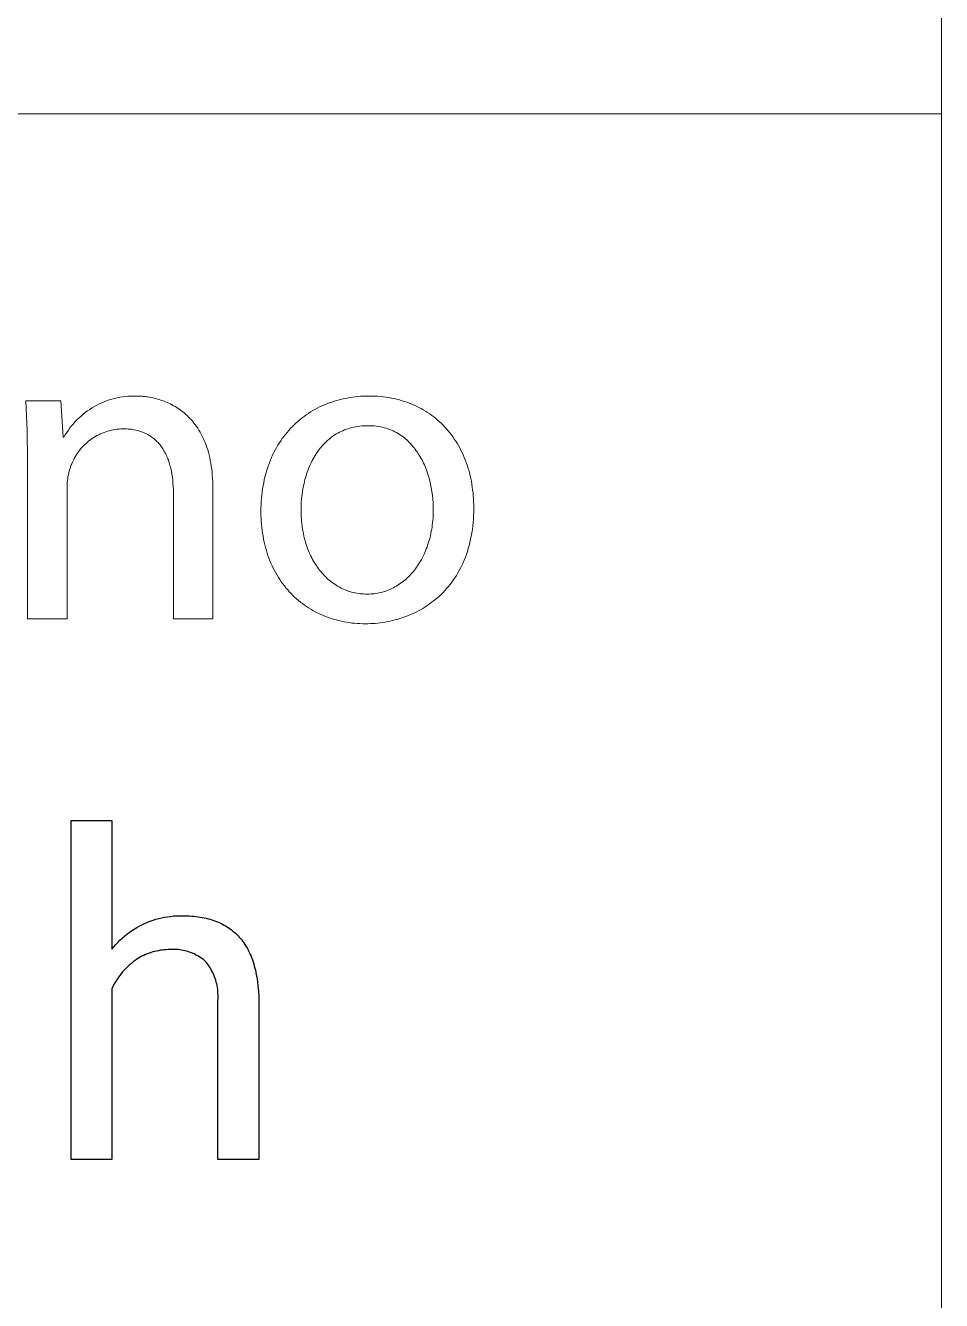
# Model space of a CAD drawing. Header units: millimetres. Extents: x -1246 to 2331, y -493 to 2006.
# Drawn here: x 2254.6 to 2327.5, y -187.4 to -85.9 of the extents above; entities that cross this region are included whole.
import ezdxf

# ---------------------------------------------------------------- set-up
doc = ezdxf.new("R2010")
doc.units = ezdxf.units.MM
doc.header["$MEASUREMENT"] = 0
doc.layers.add('Domyślny', color=7, linetype='Continuous', true_color=0x000000)

msp = doc.modelspace()

# ---------------------------------------------------------------- linework, layer by layer
at = {"layer": 'Domyślny', "color": 18, "lineweight": 15, "true_color": 0x000000}
for p, q in [((2327.49, -492.87), (2327.49, 2006.35)), ((2327.49, -92.97), (979.01, -92.97)), ((2327.49, -92.97), (2327.49, -492.86)), ((2261.45, -115.67), (2261.66, -115.61)), ((2261.66, -115.61), (2261.87, -115.56)), ((2261.87, -115.56), (2262.09, -115.52)), ((2262.09, -115.52), (2262.3, -115.48)), ((2262.3, -115.48), (2262.52, -115.46)), ((2262.52, -115.46), (2262.73, -115.44)), ((2262.73, -115.44), (2262.95, -115.43)), ((2262.95, -115.43), (2263.17, -115.42)), ((2263.17, -115.42), (2263.38, -115.42)), ((2263.38, -115.42), (2263.5, -115.42)), ((2263.5, -115.42), (2263.61, -115.43)), ((2263.61, -115.43), (2263.73, -115.43)), ((2263.73, -115.43), (2263.85, -115.44)), ((2263.85, -115.44), (2263.97, -115.45)), ((2263.97, -115.45), (2264.09, -115.46)), ((2264.09, -115.46), (2264.21, -115.48)), ((2264.21, -115.48), (2264.33, -115.49)), ((2264.33, -115.49), (2264.46, -115.52)), ((2264.46, -115.52), (2264.58, -115.54)), ((2264.58, -115.54), (2264.71, -115.56)), ((2264.71, -115.56), (2264.84, -115.59)), ((2264.84, -115.59), (2264.96, -115.62)), ((2264.96, -115.62), (2265.09, -115.66)), ((2279.76, -115.67), (2279.97, -115.62)), ((2279.97, -115.62), (2280.18, -115.58)), ((2280.18, -115.58), (2280.39, -115.54)), ((2280.39, -115.54), (2280.6, -115.51)), ((2280.6, -115.51), (2280.82, -115.48)), ((2280.82, -115.48), (2281.04, -115.46)), ((2281.04, -115.46), (2281.25, -115.44)), ((2281.25, -115.44), (2281.48, -115.43)), ((2281.48, -115.43), (2281.7, -115.42)), ((2281.7, -115.42), (2281.92, -115.42)), ((2281.92, -115.42), (2282.15, -115.42)), ((2282.15, -115.42), (2282.38, -115.43)), ((2282.38, -115.43), (2282.61, -115.44)), ((2282.61, -115.44), (2282.84, -115.46)), ((2282.84, -115.46), (2283.06, -115.49)), ((2283.06, -115.49), (2283.28, -115.51)), ((2283.28, -115.51), (2283.49, -115.55)), ((2283.49, -115.55), (2283.71, -115.59)), ((2283.71, -115.59), (2283.92, -115.63)), ((2283.92, -115.63), (2284.13, -115.68)), ((2254.72, -118.15), (2254.6, -115.8)), ((2254.6, -115.8), (2257.4, -115.8)), ((2257.4, -115.8), (2257.57, -118.69)), ((2259.33, -116.73), (2259.51, -116.6)), ((2259.51, -116.6), (2259.69, -116.48)), ((2259.69, -116.48), (2259.87, -116.36)), ((2259.87, -116.36), (2260.06, -116.25)), ((2260.06, -116.25), (2260.25, -116.15)), ((2260.25, -116.15), (2260.44, -116.05)), ((2260.44, -116.05), (2260.64, -115.96)), ((2260.64, -115.96), (2260.84, -115.88)), ((2260.84, -115.88), (2261.04, -115.8)), ((2261.04, -115.8), (2261.25, -115.73)), ((2261.25, -115.73), (2261.45, -115.67)), ((2265.09, -115.66), (2265.22, -115.7)), ((2265.22, -115.7), (2265.35, -115.74)), ((2265.35, -115.74), (2265.48, -115.78)), ((2265.48, -115.78), (2265.61, -115.83)), ((2265.61, -115.83), (2265.73, -115.88)), ((2265.73, -115.88), (2265.86, -115.93)), ((2265.86, -115.93), (2265.99, -115.99)), ((2265.99, -115.99), (2266.12, -116.05)), ((2266.12, -116.05), (2266.24, -116.12)), ((2266.24, -116.12), (2266.37, -116.19)), ((2266.37, -116.19), (2266.49, -116.26)), ((2266.49, -116.26), (2266.62, -116.33)), ((2266.62, -116.33), (2266.74, -116.41)), ((2266.74, -116.41), (2266.86, -116.5)), ((2266.86, -116.5), (2266.98, -116.59)), ((2266.98, -116.59), (2267.1, -116.68)), ((2277.27, -116.69), (2277.44, -116.58)), ((2277.44, -116.58), (2277.62, -116.48)), ((2277.62, -116.48), (2277.8, -116.39)), ((2277.8, -116.39), (2277.99, -116.29)), ((2277.99, -116.29), (2278.18, -116.2)), ((2278.18, -116.2), (2278.37, -116.12)), ((2278.37, -116.12), (2278.56, -116.04)), ((2278.56, -116.04), (2278.75, -115.97)), ((2278.75, -115.97), (2278.95, -115.9)), ((2278.95, -115.9), (2279.15, -115.83)), ((2279.15, -115.83), (2279.35, -115.77)), ((2279.35, -115.77), (2279.55, -115.72)), ((2279.55, -115.72), (2279.76, -115.67)), ((2284.13, -115.68), (2284.34, -115.73)), ((2284.34, -115.73), (2284.54, -115.79)), ((2284.54, -115.79), (2284.74, -115.85)), ((2284.74, -115.85), (2284.94, -115.92)), ((2284.94, -115.92), (2285.13, -115.99)), ((2285.13, -115.99), (2285.32, -116.07)), ((2285.32, -116.07), (2285.51, -116.15)), ((2285.51, -116.15), (2285.7, -116.24)), ((2285.7, -116.24), (2285.88, -116.33)), ((2285.88, -116.33), (2286.06, -116.42)), ((2286.06, -116.42), (2286.24, -116.52)), ((2286.24, -116.52), (2286.41, -116.62)), ((2286.41, -116.62), (2286.58, -116.73)), ((2258.25, -117.79), (2258.39, -117.62)), ((2258.39, -117.62), (2258.53, -117.46)), ((2258.53, -117.46), (2258.68, -117.3)), ((2258.68, -117.3), (2258.84, -117.15)), ((2258.84, -117.15), (2259, -117.01)), ((2259, -117.01), (2259.16, -116.87)), ((2259.16, -116.87), (2259.33, -116.73)), ((2267.1, -116.68), (2267.22, -116.77)), ((2267.22, -116.77), (2267.34, -116.88)), ((2267.34, -116.88), (2267.45, -116.98)), ((2267.45, -116.98), (2267.56, -117.09)), ((2267.56, -117.09), (2267.67, -117.2)), ((2267.67, -117.2), (2267.78, -117.32)), ((2267.78, -117.32), (2267.89, -117.45)), ((2267.89, -117.45), (2267.99, -117.57)), ((2267.99, -117.57), (2268.09, -117.71)), ((2275.97, -117.7), (2276.12, -117.56)), ((2276.12, -117.56), (2276.28, -117.42)), ((2276.28, -117.42), (2276.43, -117.29)), ((2276.43, -117.29), (2276.59, -117.16)), ((2276.59, -117.16), (2276.76, -117.04)), ((2276.76, -117.04), (2276.93, -116.92)), ((2276.93, -116.92), (2277.1, -116.8)), ((2277.1, -116.8), (2277.27, -116.69)), ((2286.58, -116.73), (2286.75, -116.84)), ((2286.75, -116.84), (2286.91, -116.96)), ((2286.91, -116.96), (2287.07, -117.08)), ((2287.07, -117.08), (2287.23, -117.2)), ((2287.23, -117.2), (2287.38, -117.33)), ((2287.38, -117.33), (2287.53, -117.47)), ((2287.53, -117.47), (2287.68, -117.6)), ((2287.68, -117.6), (2287.82, -117.74)), ((2254.75, -120.5), (2254.72, -118.15)), ((2257.57, -118.69), (2257.64, -118.69)), ((2257.64, -118.69), (2257.75, -118.5)), ((2257.75, -118.5), (2257.87, -118.31)), ((2257.87, -118.31), (2257.99, -118.14)), ((2257.99, -118.14), (2258.12, -117.96)), ((2258.12, -117.96), (2258.25, -117.79)), ((2260.14, -118.65), (2260.01, -118.73)), ((2260.27, -118.57), (2260.14, -118.65)), ((2260.41, -118.5), (2260.27, -118.57)), ((2260.55, -118.43), (2260.41, -118.5)), ((2260.69, -118.37), (2260.55, -118.43)), ((2260.83, -118.32), (2260.69, -118.37)), ((2260.98, -118.26), (2260.83, -118.32)), ((2261.12, -118.22), (2260.98, -118.26)), ((2261.27, -118.18), (2261.12, -118.22)), ((2261.42, -118.14), (2261.27, -118.18)), ((2261.57, -118.11), (2261.42, -118.14)), ((2261.72, -118.08), (2261.57, -118.11)), ((2261.88, -118.06), (2261.72, -118.08)), ((2262.03, -118.05), (2261.88, -118.06)), ((2262.18, -118.04), (2262.03, -118.05)), ((2262.34, -118.03), (2262.18, -118.04)), ((2262.47, -118.03), (2262.34, -118.03)), ((2262.61, -118.04), (2262.47, -118.03)), ((2262.74, -118.05), (2262.61, -118.04)), ((2262.87, -118.06), (2262.74, -118.05)), ((2263, -118.07), (2262.87, -118.06)), ((2263.12, -118.09), (2263, -118.07)), ((2263.24, -118.11), (2263.12, -118.09)), ((2263.36, -118.14), (2263.24, -118.11)), ((2263.48, -118.16), (2263.36, -118.14)), ((2263.59, -118.19), (2263.48, -118.16)), ((2263.7, -118.23), (2263.59, -118.19)), ((2263.81, -118.26), (2263.7, -118.23)), ((2263.92, -118.3), (2263.81, -118.26)), ((2264.02, -118.35), (2263.92, -118.3)), ((2264.12, -118.39), (2264.02, -118.35)), ((2264.22, -118.44), (2264.12, -118.39)), ((2264.31, -118.49), (2264.22, -118.44)), ((2264.41, -118.54), (2264.31, -118.49)), ((2264.5, -118.6), (2264.41, -118.54)), ((2264.59, -118.66), (2264.5, -118.6)), ((2264.67, -118.72), (2264.59, -118.66)), ((2268.09, -117.71), (2268.19, -117.85)), ((2268.19, -117.85), (2268.29, -117.99)), ((2268.29, -117.99), (2268.38, -118.14)), ((2268.38, -118.14), (2268.47, -118.29)), ((2268.47, -118.29), (2268.56, -118.45)), ((2268.56, -118.45), (2268.64, -118.61)), ((2268.64, -118.61), (2268.72, -118.78)), ((2275.02, -118.8), (2275.14, -118.63)), ((2275.14, -118.63), (2275.27, -118.47)), ((2275.27, -118.47), (2275.4, -118.31)), ((2275.4, -118.31), (2275.54, -118.15)), ((2275.54, -118.15), (2275.68, -117.99)), ((2275.68, -117.99), (2275.83, -117.84)), ((2275.83, -117.84), (2275.97, -117.7)), ((2278.97, -118.68), (2278.85, -118.76)), ((2279.08, -118.6), (2278.97, -118.68)), ((2279.2, -118.52), (2279.08, -118.6)), ((2279.32, -118.44), (2279.2, -118.52)), ((2279.45, -118.37), (2279.32, -118.44)), ((2279.58, -118.3), (2279.45, -118.37)), ((2279.71, -118.24), (2279.58, -118.3)), ((2279.84, -118.18), (2279.71, -118.24)), ((2279.98, -118.12), (2279.84, -118.18)), ((2280.12, -118.07), (2279.98, -118.12)), ((2280.26, -118.02), (2280.12, -118.07)), ((2280.4, -117.97), (2280.26, -118.02)), ((2280.55, -117.93), (2280.4, -117.97)), ((2280.7, -117.9), (2280.55, -117.93)), ((2280.86, -117.87), (2280.7, -117.9)), ((2281.02, -117.84), (2280.86, -117.87)), ((2281.18, -117.82), (2281.02, -117.84)), ((2281.34, -117.8), (2281.18, -117.82)), ((2281.51, -117.79), (2281.34, -117.8)), ((2281.68, -117.78), (2281.51, -117.79)), ((2281.85, -117.78), (2281.68, -117.78)), ((2282.02, -117.78), (2281.85, -117.78)), ((2282.19, -117.79), (2282.02, -117.78)), ((2282.36, -117.8), (2282.19, -117.79)), ((2282.52, -117.82), (2282.36, -117.8)), ((2282.68, -117.85), (2282.52, -117.82)), ((2282.84, -117.87), (2282.68, -117.85)), ((2282.99, -117.91), (2282.84, -117.87)), ((2283.14, -117.95), (2282.99, -117.91)), ((2283.29, -117.99), (2283.14, -117.95)), ((2283.43, -118.03), (2283.29, -117.99)), ((2283.58, -118.09), (2283.43, -118.03)), ((2283.71, -118.14), (2283.58, -118.09)), ((2283.85, -118.2), (2283.71, -118.14)), ((2283.98, -118.27), (2283.85, -118.2)), ((2284.11, -118.33), (2283.98, -118.27)), ((2284.23, -118.41), (2284.11, -118.33)), ((2284.36, -118.48), (2284.23, -118.41)), ((2284.48, -118.56), (2284.36, -118.48)), ((2284.59, -118.65), (2284.48, -118.56)), ((2284.71, -118.73), (2284.59, -118.65)), ((2287.82, -117.74), (2287.96, -117.89)), ((2287.96, -117.89), (2288.09, -118.04)), ((2288.09, -118.04), (2288.22, -118.19)), ((2288.22, -118.19), (2288.35, -118.35)), ((2288.35, -118.35), (2288.48, -118.51)), ((2288.48, -118.51), (2288.6, -118.67)), ((2288.6, -118.67), (2288.71, -118.84)), ((2258.97, -119.63), (2258.87, -119.75)), ((2259.07, -119.52), (2258.97, -119.63)), ((2259.18, -119.4), (2259.07, -119.52)), ((2259.29, -119.3), (2259.18, -119.4)), ((2259.4, -119.19), (2259.29, -119.3)), ((2259.51, -119.09), (2259.4, -119.19)), ((2259.63, -118.99), (2259.51, -119.09)), ((2259.75, -118.9), (2259.63, -118.99)), ((2259.88, -118.81), (2259.75, -118.9)), ((2260.01, -118.73), (2259.88, -118.81)), ((2264.75, -118.78), (2264.67, -118.72)), ((2264.84, -118.85), (2264.75, -118.78)), ((2264.91, -118.91), (2264.84, -118.85)), ((2264.99, -118.98), (2264.91, -118.91)), ((2265.06, -119.06), (2264.99, -118.98)), ((2265.14, -119.13), (2265.06, -119.06)), ((2265.2, -119.21), (2265.14, -119.13)), ((2265.27, -119.29), (2265.2, -119.21)), ((2265.34, -119.37), (2265.27, -119.29)), ((2265.4, -119.46), (2265.34, -119.37)), ((2265.46, -119.54), (2265.4, -119.46)), ((2265.52, -119.63), (2265.46, -119.54)), ((2265.57, -119.72), (2265.52, -119.63)), ((2268.72, -118.78), (2268.8, -118.95)), ((2268.8, -118.95), (2268.88, -119.13)), ((2268.88, -119.13), (2268.95, -119.32)), ((2268.95, -119.32), (2269.01, -119.51)), ((2269.01, -119.51), (2269.08, -119.7)), ((2269.08, -119.7), (2269.14, -119.9)), ((2274.45, -119.72), (2274.56, -119.53)), ((2274.56, -119.53), (2274.67, -119.34)), ((2274.67, -119.34), (2274.78, -119.16)), ((2274.78, -119.16), (2274.9, -118.98)), ((2274.9, -118.98), (2275.02, -118.8)), ((2277.96, -119.68), (2277.87, -119.79)), ((2278.04, -119.57), (2277.96, -119.68)), ((2278.14, -119.46), (2278.04, -119.57)), ((2278.23, -119.35), (2278.14, -119.46)), ((2278.33, -119.24), (2278.23, -119.35)), ((2278.43, -119.14), (2278.33, -119.24)), ((2278.53, -119.04), (2278.43, -119.14)), ((2278.63, -118.95), (2278.53, -119.04)), ((2278.74, -118.85), (2278.63, -118.95)), ((2278.85, -118.76), (2278.74, -118.85)), ((2284.82, -118.82), (2284.71, -118.73)), ((2284.92, -118.91), (2284.82, -118.82)), ((2285.03, -119.01), (2284.92, -118.91)), ((2285.13, -119.11), (2285.03, -119.01)), ((2285.23, -119.21), (2285.13, -119.11)), ((2285.33, -119.32), (2285.23, -119.21)), ((2285.42, -119.43), (2285.33, -119.32)), ((2285.51, -119.54), (2285.42, -119.43)), ((2285.6, -119.65), (2285.51, -119.54)), ((2285.68, -119.77), (2285.6, -119.65)), ((2288.71, -118.84), (2288.83, -119.01)), ((2288.83, -119.01), (2288.93, -119.18)), ((2288.93, -119.18), (2289.04, -119.36)), ((2289.04, -119.36), (2289.14, -119.54)), ((2289.14, -119.54), (2289.24, -119.73)), ((2254.75, -133.15), (2254.75, -120.5)), ((2258.32, -120.67), (2258.26, -120.81)), ((2258.39, -120.53), (2258.32, -120.67)), ((2258.46, -120.4), (2258.39, -120.53)), ((2258.53, -120.26), (2258.46, -120.4)), ((2258.61, -120.13), (2258.53, -120.26)), ((2258.69, -120), (2258.61, -120.13)), ((2258.78, -119.88), (2258.69, -120)), ((2258.87, -119.75), (2258.78, -119.88)), ((2265.63, -119.81), (2265.57, -119.72)), ((2265.68, -119.91), (2265.63, -119.81)), ((2265.73, -120), (2265.68, -119.91)), ((2265.78, -120.1), (2265.73, -120)), ((2265.82, -120.2), (2265.78, -120.1)), ((2265.86, -120.3), (2265.82, -120.2)), ((2265.91, -120.41), (2265.86, -120.3)), ((2265.95, -120.51), (2265.91, -120.41)), ((2265.98, -120.62), (2265.95, -120.51)), ((2266.02, -120.72), (2265.98, -120.62)), ((2269.14, -119.9), (2269.19, -120.11)), ((2269.19, -120.11), (2269.24, -120.32)), ((2269.24, -120.32), (2269.29, -120.54)), ((2269.29, -120.54), (2269.33, -120.77)), ((2273.99, -120.73), (2274.07, -120.52)), ((2274.07, -120.52), (2274.16, -120.32)), ((2274.16, -120.32), (2274.25, -120.11)), ((2274.25, -120.11), (2274.35, -119.91)), ((2274.35, -119.91), (2274.45, -119.72)), ((2277.35, -120.67), (2277.28, -120.8)), ((2277.41, -120.54), (2277.35, -120.67)), ((2277.48, -120.41), (2277.41, -120.54)), ((2277.56, -120.28), (2277.48, -120.41)), ((2277.63, -120.16), (2277.56, -120.28)), ((2277.71, -120.03), (2277.63, -120.16)), ((2277.79, -119.91), (2277.71, -120.03)), ((2277.87, -119.79), (2277.79, -119.91)), ((2285.77, -119.89), (2285.68, -119.77)), ((2285.84, -120.01), (2285.77, -119.89)), ((2285.92, -120.13), (2285.84, -120.01)), ((2286, -120.25), (2285.92, -120.13)), ((2286.07, -120.38), (2286, -120.25)), ((2286.14, -120.51), (2286.07, -120.38)), ((2286.2, -120.64), (2286.14, -120.51)), ((2286.26, -120.77), (2286.2, -120.64)), ((2289.24, -119.73), (2289.33, -119.92)), ((2289.33, -119.92), (2289.42, -120.11)), ((2289.42, -120.11), (2289.5, -120.3)), ((2289.5, -120.3), (2289.58, -120.5)), ((2289.58, -120.5), (2289.66, -120.7)), ((2289.66, -120.7), (2289.73, -120.91)), ((2257.99, -121.68), (2257.96, -121.83)), ((2258.03, -121.54), (2257.99, -121.68)), ((2258.06, -121.39), (2258.03, -121.54)), ((2258.11, -121.25), (2258.06, -121.39)), ((2258.15, -121.1), (2258.11, -121.25)), ((2258.2, -120.96), (2258.15, -121.1)), ((2258.26, -120.81), (2258.2, -120.96)), ((2266.05, -120.83), (2266.02, -120.72)), ((2266.08, -120.95), (2266.05, -120.83)), ((2266.11, -121.06), (2266.08, -120.95)), ((2266.14, -121.17), (2266.11, -121.06)), ((2266.19, -121.4), (2266.14, -121.17)), ((2266.23, -121.64), (2266.19, -121.4)), ((2266.27, -121.88), (2266.23, -121.64)), ((2269.33, -120.77), (2269.37, -121)), ((2269.37, -121), (2269.4, -121.24)), ((2269.4, -121.24), (2269.43, -121.48)), ((2269.43, -121.48), (2269.45, -121.73)), ((2269.45, -121.73), (2269.47, -121.99)), ((2273.64, -121.84), (2273.7, -121.61)), ((2273.7, -121.61), (2273.77, -121.39)), ((2273.77, -121.39), (2273.84, -121.17)), ((2273.84, -121.17), (2273.91, -120.95)), ((2273.91, -120.95), (2273.99, -120.73)), ((2276.95, -121.64), (2276.91, -121.78)), ((2277, -121.49), (2276.95, -121.64)), ((2277.05, -121.35), (2277, -121.49)), ((2277.11, -121.21), (2277.05, -121.35)), ((2277.16, -121.07), (2277.11, -121.21)), ((2277.22, -120.94), (2277.16, -121.07)), ((2277.28, -120.8), (2277.22, -120.94)), ((2286.33, -120.9), (2286.26, -120.77)), ((2286.38, -121.04), (2286.33, -120.9)), ((2286.44, -121.17), (2286.38, -121.04)), ((2286.49, -121.31), (2286.44, -121.17)), ((2286.54, -121.45), (2286.49, -121.31)), ((2286.59, -121.59), (2286.54, -121.45)), ((2286.64, -121.73), (2286.59, -121.59)), ((2286.68, -121.87), (2286.64, -121.73)), ((2289.73, -120.91), (2289.8, -121.12)), ((2289.8, -121.12), (2289.86, -121.33)), ((2289.86, -121.33), (2289.92, -121.54)), ((2289.92, -121.54), (2289.97, -121.76)), ((2257.9, -122.42), (2257.89, -122.57)), ((2257.89, -122.57), (2257.89, -122.72)), ((2257.89, -122.72), (2257.89, -133.15)), ((2257.91, -122.28), (2257.9, -122.42)), ((2257.92, -122.13), (2257.91, -122.28)), ((2257.94, -121.98), (2257.92, -122.13)), ((2257.96, -121.83), (2257.94, -121.98)), ((2266.3, -122.13), (2266.27, -121.88)), ((2266.32, -122.38), (2266.3, -122.13)), ((2266.34, -122.63), (2266.32, -122.38)), ((2266.35, -122.89), (2266.34, -122.63)), ((2269.47, -121.99), (2269.48, -122.25)), ((2269.48, -122.25), (2269.49, -122.52)), ((2269.49, -122.52), (2269.49, -122.8)), ((2273.45, -122.8), (2273.49, -122.56)), ((2273.49, -122.56), (2273.54, -122.32)), ((2273.54, -122.32), (2273.59, -122.08)), ((2273.59, -122.08), (2273.64, -121.84)), ((2276.69, -122.67), (2276.63, -122.97)), ((2276.75, -122.37), (2276.69, -122.67)), ((2276.79, -122.22), (2276.75, -122.37)), ((2276.82, -122.07), (2276.79, -122.22)), ((2276.86, -121.92), (2276.82, -122.07)), ((2276.91, -121.78), (2276.86, -121.92)), ((2286.76, -122.16), (2286.68, -121.87)), ((2286.82, -122.44), (2286.76, -122.16)), ((2286.88, -122.73), (2286.82, -122.44)), ((2286.93, -123.02), (2286.88, -122.73)), ((2289.97, -121.76), (2290.02, -121.98)), ((2290.02, -121.98), (2290.07, -122.2)), ((2290.07, -122.2), (2290.11, -122.43)), ((2290.11, -122.43), (2290.14, -122.66)), ((2290.14, -122.66), (2290.17, -122.89)), ((2266.35, -123.15), (2266.35, -122.89)), ((2266.35, -133.15), (2266.35, -123.15)), ((2269.49, -122.8), (2269.49, -133.15)), ((2273.35, -123.82), (2273.36, -123.56)), ((2273.36, -123.56), (2273.39, -123.3)), ((2273.39, -123.3), (2273.42, -123.05)), ((2273.42, -123.05), (2273.45, -122.8)), ((2276.56, -123.58), (2276.53, -123.89)), ((2276.59, -123.28), (2276.56, -123.58)), ((2276.63, -122.97), (2276.59, -123.28)), ((2286.97, -123.31), (2286.93, -123.02)), ((2287, -123.59), (2286.97, -123.31)), ((2287.03, -123.88), (2287, -123.59)), ((2290.17, -122.89), (2290.2, -123.12)), ((2290.2, -123.12), (2290.22, -123.36)), ((2290.22, -123.36), (2290.24, -123.6)), ((2290.24, -123.6), (2290.25, -123.84)), ((2273.32, -124.35), (2273.33, -124.08)), ((2273.32, -124.62), (2273.32, -124.35)), ((2273.32, -124.87), (2273.32, -124.62)), ((2273.33, -124.08), (2273.35, -123.82)), ((2276.52, -124.2), (2276.51, -124.51)), ((2276.51, -124.51), (2276.51, -124.69)), ((2276.51, -124.69), (2276.52, -124.86)), ((2276.53, -123.89), (2276.52, -124.2)), ((2287.04, -124.16), (2287.03, -123.88)), ((2287.04, -124.44), (2287.04, -124.16)), ((2287.04, -124.62), (2287.04, -124.44)), ((2287.04, -124.8), (2287.04, -124.62)), ((2290.25, -123.84), (2290.26, -124.08)), ((2290.26, -124.63), (2290.25, -124.92)), ((2290.26, -124.08), (2290.26, -124.33)), ((2290.26, -124.33), (2290.26, -124.63)), ((2273.33, -125.13), (2273.32, -124.87)), ((2273.34, -125.38), (2273.33, -125.13)), ((2273.36, -125.62), (2273.34, -125.38)), ((2273.39, -125.87), (2273.36, -125.62)), ((2276.52, -124.86), (2276.53, -125.04)), ((2276.53, -125.04), (2276.54, -125.21)), ((2276.54, -125.21), (2276.55, -125.38)), ((2276.55, -125.38), (2276.57, -125.55)), ((2276.57, -125.55), (2276.59, -125.72)), ((2276.59, -125.72), (2276.61, -125.89)), ((2286.94, -125.85), (2286.96, -125.68)), ((2286.96, -125.68), (2286.98, -125.51)), ((2286.98, -125.51), (2287, -125.33)), ((2287, -125.33), (2287.02, -125.16)), ((2287.02, -125.16), (2287.03, -124.98)), ((2287.03, -124.98), (2287.04, -124.8)), ((2290.18, -125.77), (2290.15, -126.04)), ((2290.21, -125.49), (2290.18, -125.77)), ((2290.23, -125.21), (2290.21, -125.49)), ((2290.25, -124.92), (2290.23, -125.21)), ((2273.41, -126.11), (2273.39, -125.87)), ((2273.45, -126.34), (2273.41, -126.11)), ((2273.49, -126.58), (2273.45, -126.34)), ((2273.53, -126.81), (2273.49, -126.58)), ((2276.61, -125.89), (2276.64, -126.05)), ((2276.64, -126.05), (2276.67, -126.22)), ((2276.67, -126.22), (2276.7, -126.38)), ((2276.7, -126.38), (2276.73, -126.54)), ((2276.73, -126.54), (2276.77, -126.69)), ((2276.77, -126.69), (2276.81, -126.85)), ((2286.73, -126.83), (2286.78, -126.67)), ((2286.78, -126.67), (2286.81, -126.51)), ((2286.81, -126.51), (2286.85, -126.35)), ((2286.85, -126.35), (2286.88, -126.18)), ((2286.88, -126.18), (2286.91, -126.01)), ((2286.91, -126.01), (2286.94, -125.85)), ((2290.06, -126.57), (2290.01, -126.82)), ((2290.11, -126.31), (2290.06, -126.57)), ((2290.15, -126.04), (2290.11, -126.31)), ((2273.58, -127.04), (2273.53, -126.81)), ((2273.63, -127.26), (2273.58, -127.04)), ((2273.69, -127.48), (2273.63, -127.26)), ((2273.75, -127.7), (2273.69, -127.48)), ((2273.81, -127.91), (2273.75, -127.7)), ((2276.81, -126.85), (2276.86, -127)), ((2276.86, -127), (2276.9, -127.16)), ((2276.9, -127.16), (2276.95, -127.31)), ((2276.95, -127.31), (2277, -127.45)), ((2277, -127.45), (2277.06, -127.6)), ((2277.06, -127.6), (2277.11, -127.74)), ((2277.11, -127.74), (2277.17, -127.88)), ((2286.37, -127.87), (2286.43, -127.73)), ((2286.43, -127.73), (2286.48, -127.58)), ((2286.48, -127.58), (2286.54, -127.44)), ((2286.54, -127.44), (2286.59, -127.29)), ((2286.59, -127.29), (2286.64, -127.14)), ((2286.64, -127.14), (2286.69, -126.98)), ((2286.69, -126.98), (2286.73, -126.83)), ((2289.75, -127.8), (2289.67, -128.03)), ((2289.82, -127.56), (2289.75, -127.8)), ((2289.89, -127.32), (2289.82, -127.56)), ((2289.95, -127.07), (2289.89, -127.32)), ((2290.01, -126.82), (2289.95, -127.07)), ((2273.88, -128.12), (2273.81, -127.91)), ((2273.96, -128.33), (2273.88, -128.12)), ((2274.04, -128.53), (2273.96, -128.33)), ((2274.12, -128.73), (2274.04, -128.53)), ((2274.21, -128.93), (2274.12, -128.73)), ((2277.17, -127.88), (2277.23, -128.02)), ((2277.23, -128.02), (2277.3, -128.16)), ((2277.3, -128.16), (2277.37, -128.29)), ((2277.37, -128.29), (2277.43, -128.42)), ((2277.43, -128.42), (2277.51, -128.55)), ((2277.51, -128.55), (2277.58, -128.68)), ((2277.58, -128.68), (2277.66, -128.8)), ((2277.66, -128.8), (2277.74, -128.92)), ((2285.79, -128.92), (2285.87, -128.8)), ((2285.87, -128.8), (2285.95, -128.67)), ((2285.95, -128.67), (2286.03, -128.55)), ((2286.03, -128.55), (2286.1, -128.42)), ((2286.1, -128.42), (2286.17, -128.28)), ((2286.17, -128.28), (2286.24, -128.15)), ((2286.24, -128.15), (2286.3, -128.01)), ((2286.3, -128.01), (2286.37, -127.87)), ((2289.41, -128.69), (2289.31, -128.9)), ((2289.5, -128.47), (2289.41, -128.69)), ((2289.59, -128.25), (2289.5, -128.47)), ((2289.67, -128.03), (2289.59, -128.25)), ((2274.3, -129.12), (2274.21, -128.93)), ((2274.4, -129.31), (2274.3, -129.12)), ((2274.5, -129.49), (2274.4, -129.31)), ((2274.61, -129.68), (2274.5, -129.49)), ((2274.71, -129.85), (2274.61, -129.68)), ((2277.74, -128.92), (2277.82, -129.04)), ((2277.82, -129.04), (2277.9, -129.16)), ((2277.9, -129.16), (2277.99, -129.27)), ((2277.99, -129.27), (2278.08, -129.38)), ((2278.08, -129.38), (2278.17, -129.49)), ((2278.17, -129.49), (2278.26, -129.59)), ((2278.26, -129.59), (2278.36, -129.7)), ((2278.36, -129.7), (2278.45, -129.79)), ((2278.45, -129.79), (2278.55, -129.89)), ((2284.97, -129.89), (2285.07, -129.8)), ((2285.07, -129.8), (2285.17, -129.7)), ((2285.17, -129.7), (2285.26, -129.59)), ((2285.26, -129.59), (2285.36, -129.49)), ((2285.36, -129.49), (2285.45, -129.38)), ((2285.45, -129.38), (2285.54, -129.27)), ((2285.54, -129.27), (2285.62, -129.16)), ((2285.62, -129.16), (2285.71, -129.04)), ((2285.71, -129.04), (2285.79, -128.92)), ((2288.88, -129.69), (2288.76, -129.88)), ((2288.99, -129.5), (2288.88, -129.69)), ((2289.1, -129.31), (2288.99, -129.5)), ((2289.21, -129.11), (2289.1, -129.31)), ((2289.31, -128.9), (2289.21, -129.11)), ((2274.83, -130.03), (2274.71, -129.85)), ((2274.94, -130.2), (2274.83, -130.03)), ((2275.06, -130.36), (2274.94, -130.2)), ((2275.19, -130.53), (2275.06, -130.36)), ((2275.31, -130.69), (2275.19, -130.53)), ((2275.45, -130.84), (2275.31, -130.69)), ((2275.58, -130.99), (2275.45, -130.84)), ((2278.55, -129.89), (2278.65, -129.98)), ((2278.65, -129.98), (2278.76, -130.07)), ((2278.76, -130.07), (2278.86, -130.16)), ((2278.86, -130.16), (2278.97, -130.24)), ((2278.97, -130.24), (2279.08, -130.32)), ((2279.08, -130.32), (2279.19, -130.4)), ((2279.19, -130.4), (2279.3, -130.47)), ((2279.3, -130.47), (2279.42, -130.54)), ((2279.42, -130.54), (2279.54, -130.61)), ((2279.54, -130.61), (2279.65, -130.67)), ((2279.65, -130.67), (2279.77, -130.73)), ((2279.77, -130.73), (2279.9, -130.79)), ((2279.9, -130.79), (2280.02, -130.84)), ((2280.02, -130.84), (2280.15, -130.89)), ((2283.38, -130.89), (2283.5, -130.84)), ((2283.5, -130.84), (2283.63, -130.79)), ((2283.63, -130.79), (2283.75, -130.73)), ((2283.75, -130.73), (2283.87, -130.68)), ((2283.87, -130.68), (2283.99, -130.61)), ((2283.99, -130.61), (2284.1, -130.55)), ((2284.1, -130.55), (2284.22, -130.48)), ((2284.22, -130.48), (2284.33, -130.4)), ((2284.33, -130.4), (2284.44, -130.32)), ((2284.44, -130.32), (2284.55, -130.24)), ((2284.55, -130.24), (2284.66, -130.16)), ((2284.66, -130.16), (2284.76, -130.07)), ((2284.76, -130.07), (2284.87, -129.98)), ((2284.87, -129.98), (2284.97, -129.89)), ((2288.1, -130.74), (2287.96, -130.9)), ((2288.24, -130.58), (2288.1, -130.74)), ((2288.38, -130.41), (2288.24, -130.58)), ((2288.51, -130.24), (2288.38, -130.41)), ((2288.63, -130.06), (2288.51, -130.24)), ((2288.76, -129.88), (2288.63, -130.06)), ((2275.72, -131.14), (2275.58, -130.99)), ((2275.86, -131.28), (2275.72, -131.14)), ((2276, -131.42), (2275.86, -131.28)), ((2276.15, -131.55), (2276, -131.42)), ((2276.3, -131.68), (2276.15, -131.55)), ((2276.46, -131.81), (2276.3, -131.68)), ((2276.62, -131.93), (2276.46, -131.81)), ((2280.15, -130.89), (2280.27, -130.94)), ((2280.27, -130.94), (2280.4, -130.98)), ((2280.4, -130.98), (2280.53, -131.02)), ((2280.53, -131.02), (2280.67, -131.05)), ((2280.67, -131.05), (2280.8, -131.08)), ((2280.8, -131.08), (2280.94, -131.11)), ((2280.94, -131.11), (2281.07, -131.13)), ((2281.07, -131.13), (2281.21, -131.15)), ((2281.21, -131.15), (2281.35, -131.16)), ((2281.35, -131.16), (2281.49, -131.17)), ((2281.49, -131.17), (2281.63, -131.18)), ((2281.63, -131.18), (2281.78, -131.18)), ((2281.78, -131.18), (2281.92, -131.18)), ((2281.92, -131.18), (2282.06, -131.17)), ((2282.06, -131.17), (2282.2, -131.16)), ((2282.2, -131.16), (2282.33, -131.15)), ((2282.33, -131.15), (2282.47, -131.13)), ((2282.47, -131.13), (2282.6, -131.11)), ((2282.6, -131.11), (2282.73, -131.08)), ((2282.73, -131.08), (2282.87, -131.05)), ((2282.87, -131.05), (2283, -131.02)), ((2283, -131.02), (2283.13, -130.98)), ((2283.13, -130.98), (2283.25, -130.94)), ((2283.25, -130.94), (2283.38, -130.89)), ((2286.88, -131.86), (2286.71, -131.98)), ((2287.04, -131.74), (2286.88, -131.86)), ((2287.2, -131.61), (2287.04, -131.74)), ((2287.36, -131.48), (2287.2, -131.61)), ((2287.52, -131.34), (2287.36, -131.48)), ((2287.67, -131.2), (2287.52, -131.34)), ((2287.82, -131.05), (2287.67, -131.2)), ((2287.96, -130.9), (2287.82, -131.05)), ((2276.78, -132.05), (2276.62, -131.93)), ((2276.94, -132.16), (2276.78, -132.05)), ((2277.11, -132.27), (2276.94, -132.16)), ((2277.28, -132.38), (2277.11, -132.27)), ((2277.45, -132.48), (2277.28, -132.38)), ((2277.63, -132.58), (2277.45, -132.48)), ((2277.81, -132.67), (2277.63, -132.58)), ((2277.99, -132.76), (2277.81, -132.67)), ((2278.17, -132.84), (2277.99, -132.76)), ((2278.36, -132.92), (2278.17, -132.84)), ((2285.12, -132.86), (2284.93, -132.93)), ((2285.31, -132.78), (2285.12, -132.86)), ((2285.49, -132.69), (2285.31, -132.78)), ((2285.67, -132.61), (2285.49, -132.69)), ((2285.85, -132.51), (2285.67, -132.61)), ((2286.03, -132.42), (2285.85, -132.51)), ((2286.2, -132.32), (2286.03, -132.42)), ((2286.37, -132.21), (2286.2, -132.32)), ((2286.55, -132.1), (2286.37, -132.21)), ((2286.71, -131.98), (2286.55, -132.1)), ((2257.89, -133.15), (2254.75, -133.15)), ((2269.49, -133.15), (2266.35, -133.15)), ((2278.54, -132.99), (2278.36, -132.92)), ((2278.74, -133.06), (2278.54, -132.99)), ((2278.93, -133.13), (2278.74, -133.06)), ((2279.13, -133.19), (2278.93, -133.13)), ((2279.32, -133.24), (2279.13, -133.19)), ((2279.52, -133.29), (2279.32, -133.24)), ((2279.73, -133.34), (2279.52, -133.29)), ((2279.93, -133.38), (2279.73, -133.34)), ((2280.14, -133.42), (2279.93, -133.38)), ((2280.35, -133.45), (2280.14, -133.42)), ((2280.56, -133.48), (2280.35, -133.45)), ((2280.77, -133.5), (2280.56, -133.48)), ((2280.98, -133.52), (2280.77, -133.5)), ((2281.2, -133.53), (2280.98, -133.52)), ((2281.42, -133.54), (2281.2, -133.53)), ((2281.64, -133.54), (2281.42, -133.54)), ((2281.83, -133.54), (2281.64, -133.54)), ((2282.03, -133.53), (2281.83, -133.54)), ((2282.22, -133.52), (2282.03, -133.53)), ((2282.42, -133.51), (2282.22, -133.52)), ((2282.62, -133.49), (2282.42, -133.51)), ((2282.81, -133.47), (2282.62, -133.49)), ((2283.01, -133.44), (2282.81, -133.47)), ((2283.21, -133.41), (2283.01, -133.44)), ((2283.4, -133.37), (2283.21, -133.41)), ((2283.6, -133.33), (2283.4, -133.37)), ((2283.79, -133.29), (2283.6, -133.33)), ((2283.98, -133.24), (2283.79, -133.29)), ((2284.18, -133.19), (2283.98, -133.24)), ((2284.37, -133.13), (2284.18, -133.19)), ((2284.56, -133.07), (2284.37, -133.13)), ((2284.75, -133), (2284.56, -133.07)), ((2284.93, -132.93), (2284.75, -133))]:
    msp.add_line(p, q, dxfattribs=at)
at = {"layer": 'Domyślny'}
for p, q in [((2258.22, -176.17), (2258.22, -149.18)), ((2258.22, -149.18), (2261.46, -149.18)), ((2261.46, -149.18), (2261.46, -159.43)), ((2264.28, -157.29), (2264.5, -157.2)), ((2264.5, -157.2), (2264.73, -157.12)), ((2264.73, -157.12), (2264.96, -157.05)), ((2264.96, -157.05), (2265.19, -156.99)), ((2265.19, -156.99), (2265.42, -156.93)), ((2265.42, -156.93), (2265.65, -156.89)), ((2265.65, -156.89), (2265.89, -156.85)), ((2265.89, -156.85), (2266.12, -156.82)), ((2266.12, -156.82), (2266.36, -156.79)), ((2266.36, -156.79), (2266.6, -156.78)), ((2266.6, -156.78), (2266.84, -156.77)), ((2266.84, -156.77), (2267.08, -156.77)), ((2267.08, -156.77), (2267.26, -156.78)), ((2267.26, -156.78), (2267.45, -156.78)), ((2267.45, -156.78), (2267.63, -156.79)), ((2267.63, -156.79), (2267.81, -156.8)), ((2267.81, -156.8), (2267.98, -156.81)), ((2267.98, -156.81), (2268.15, -156.83)), ((2268.15, -156.83), (2268.32, -156.85)), ((2268.32, -156.85), (2268.49, -156.88)), ((2268.49, -156.88), (2268.65, -156.91)), ((2268.65, -156.91), (2268.81, -156.94)), ((2268.81, -156.94), (2268.97, -156.97)), ((2268.97, -156.97), (2269.12, -157.01)), ((2269.12, -157.01), (2269.27, -157.05)), ((2269.27, -157.05), (2269.42, -157.1)), ((2269.42, -157.1), (2269.57, -157.15)), ((2269.57, -157.15), (2269.71, -157.2)), ((2269.71, -157.2), (2269.85, -157.25)), ((2262.45, -158.4), (2262.64, -158.25)), ((2262.64, -158.25), (2262.83, -158.1)), ((2262.83, -158.1), (2263.02, -157.97)), ((2263.02, -157.97), (2263.22, -157.84)), ((2263.22, -157.84), (2263.43, -157.71)), ((2263.43, -157.71), (2263.63, -157.6)), ((2263.63, -157.6), (2263.85, -157.49)), ((2263.85, -157.49), (2264.06, -157.38)), ((2264.06, -157.38), (2264.28, -157.29)), ((2269.85, -157.25), (2269.99, -157.31)), ((2269.99, -157.31), (2270.12, -157.37)), ((2270.12, -157.37), (2270.25, -157.44)), ((2270.25, -157.44), (2270.38, -157.51)), ((2270.38, -157.51), (2270.51, -157.58)), ((2270.51, -157.58), (2270.63, -157.65)), ((2270.63, -157.65), (2270.75, -157.73)), ((2270.75, -157.73), (2270.87, -157.81)), ((2270.87, -157.81), (2270.98, -157.9)), ((2270.98, -157.9), (2271.09, -157.99)), ((2271.09, -157.99), (2271.2, -158.08)), ((2271.2, -158.08), (2271.3, -158.17)), ((2271.3, -158.17), (2271.41, -158.27)), ((2261.46, -159.43), (2261.61, -159.24)), ((2261.61, -159.24), (2261.77, -159.06)), ((2261.77, -159.06), (2261.93, -158.89)), ((2261.93, -158.89), (2262.1, -158.72)), ((2262.1, -158.72), (2262.27, -158.56)), ((2262.27, -158.56), (2262.45, -158.4)), ((2271.41, -158.27), (2271.51, -158.37)), ((2271.51, -158.37), (2271.6, -158.48)), ((2271.6, -158.48), (2271.7, -158.58)), ((2271.7, -158.58), (2271.79, -158.7)), ((2271.79, -158.7), (2271.87, -158.81)), ((2271.87, -158.81), (2271.96, -158.93)), ((2271.96, -158.93), (2272.04, -159.05)), ((2272.04, -159.05), (2272.12, -159.18)), ((2272.12, -159.18), (2272.2, -159.3)), ((2263.45, -160.23), (2263.32, -160.32)), ((2263.58, -160.15), (2263.45, -160.23)), ((2263.71, -160.07), (2263.58, -160.15)), ((2263.85, -160), (2263.71, -160.07)), ((2263.99, -159.93), (2263.85, -160)), ((2264.13, -159.86), (2263.99, -159.93)), ((2264.27, -159.8), (2264.13, -159.86)), ((2264.42, -159.75), (2264.27, -159.8)), ((2264.57, -159.7), (2264.42, -159.75)), ((2264.72, -159.65), (2264.57, -159.7)), ((2264.87, -159.61), (2264.72, -159.65)), ((2265.02, -159.58), (2264.87, -159.61)), ((2265.17, -159.55), (2265.02, -159.58)), ((2265.32, -159.52), (2265.17, -159.55)), ((2265.48, -159.5), (2265.32, -159.52)), ((2265.63, -159.49), (2265.48, -159.5)), ((2265.79, -159.48), (2265.63, -159.49)), ((2265.94, -159.47), (2265.79, -159.48)), ((2266.1, -159.47), (2265.94, -159.47)), ((2266.23, -159.46), (2266.1, -159.47)), ((2266.36, -159.46), (2266.23, -159.46)), ((2266.49, -159.46), (2266.36, -159.46)), ((2266.62, -159.46), (2266.49, -159.46)), ((2266.75, -159.47), (2266.62, -159.46)), ((2266.87, -159.49), (2266.75, -159.47)), ((2267, -159.51), (2266.87, -159.49)), ((2267.13, -159.53), (2267, -159.51)), ((2267.26, -159.56), (2267.13, -159.53)), ((2267.38, -159.59), (2267.26, -159.56)), ((2267.51, -159.62), (2267.38, -159.59)), ((2267.63, -159.66), (2267.51, -159.62)), ((2267.76, -159.71), (2267.63, -159.66)), ((2267.88, -159.76), (2267.76, -159.71)), ((2268, -159.81), (2267.88, -159.76)), ((2268.11, -159.87), (2268, -159.81)), ((2268.23, -159.93), (2268.11, -159.87)), ((2268.34, -159.99), (2268.23, -159.93)), ((2268.45, -160.06), (2268.34, -159.99)), ((2268.56, -160.14), (2268.45, -160.06)), ((2268.66, -160.21), (2268.56, -160.14)), ((2268.77, -160.29), (2268.66, -160.21)), ((2272.2, -159.3), (2272.27, -159.43)), ((2272.27, -159.43), (2272.34, -159.57)), ((2272.34, -159.57), (2272.41, -159.71)), ((2272.41, -159.71), (2272.47, -159.85)), ((2272.47, -159.85), (2272.53, -159.99)), ((2272.53, -159.99), (2272.59, -160.14)), ((2272.59, -160.14), (2272.65, -160.29)), ((2262.31, -161.24), (2262.19, -161.39)), ((2262.44, -161.1), (2262.31, -161.24)), ((2262.58, -160.95), (2262.44, -161.1)), ((2262.72, -160.82), (2262.58, -160.95)), ((2262.86, -160.69), (2262.72, -160.82)), ((2263.01, -160.56), (2262.86, -160.69)), ((2263.16, -160.44), (2263.01, -160.56)), ((2263.32, -160.32), (2263.16, -160.44)), ((2268.87, -160.38), (2268.77, -160.29)), ((2268.96, -160.46), (2268.87, -160.38)), ((2269.05, -160.58), (2268.96, -160.46)), ((2269.14, -160.7), (2269.05, -160.58)), ((2269.22, -160.83), (2269.14, -160.7)), ((2269.3, -160.95), (2269.22, -160.83)), ((2269.37, -161.08), (2269.3, -160.95)), ((2269.44, -161.21), (2269.37, -161.08)), ((2269.51, -161.35), (2269.44, -161.21)), ((2272.65, -160.29), (2272.7, -160.45)), ((2272.7, -160.45), (2272.75, -160.61)), ((2272.75, -160.61), (2272.79, -160.77)), ((2272.79, -160.77), (2272.84, -160.93)), ((2272.84, -160.93), (2272.88, -161.1)), ((2272.88, -161.1), (2272.92, -161.27)), ((2272.92, -161.27), (2272.95, -161.45)), ((2261.64, -162.2), (2261.55, -162.37)), ((2261.74, -162.03), (2261.64, -162.2)), ((2261.84, -161.87), (2261.74, -162.03)), ((2261.95, -161.7), (2261.84, -161.87)), ((2262.07, -161.55), (2261.95, -161.7)), ((2262.19, -161.39), (2262.07, -161.55)), ((2269.57, -161.48), (2269.51, -161.35)), ((2269.62, -161.62), (2269.57, -161.48)), ((2269.67, -161.76), (2269.62, -161.62)), ((2269.72, -161.9), (2269.67, -161.76)), ((2269.76, -162.05), (2269.72, -161.9)), ((2269.8, -162.19), (2269.76, -162.05)), ((2269.83, -162.33), (2269.8, -162.19)), ((2272.95, -161.45), (2272.98, -161.62)), ((2272.98, -161.62), (2273.01, -161.81)), ((2273.01, -161.81), (2273.04, -161.99)), ((2273.04, -161.99), (2273.08, -162.37)), ((2261.55, -162.37), (2261.46, -162.55)), ((2261.46, -162.55), (2261.46, -176.17)), ((2269.85, -162.48), (2269.83, -162.33)), ((2269.88, -162.63), (2269.85, -162.48)), ((2269.89, -162.78), (2269.88, -162.63)), ((2269.9, -162.92), (2269.89, -162.78)), ((2269.91, -163.07), (2269.9, -162.92)), ((2269.91, -163.22), (2269.91, -163.07)), ((2269.91, -163.37), (2269.91, -163.22)), ((2273.08, -162.37), (2273.12, -162.76)), ((2273.12, -162.76), (2273.14, -163.17)), ((2273.14, -163.17), (2273.15, -163.59)), ((2269.9, -163.52), (2269.91, -163.37)), ((2269.9, -176.17), (2269.9, -163.52)), ((2273.15, -163.59), (2273.15, -176.17)), ((2261.46, -176.17), (2258.22, -176.17)), ((2273.15, -176.17), (2269.9, -176.17))]:
    msp.add_line(p, q, dxfattribs=at)

doc.saveas('drawing.dxf')
